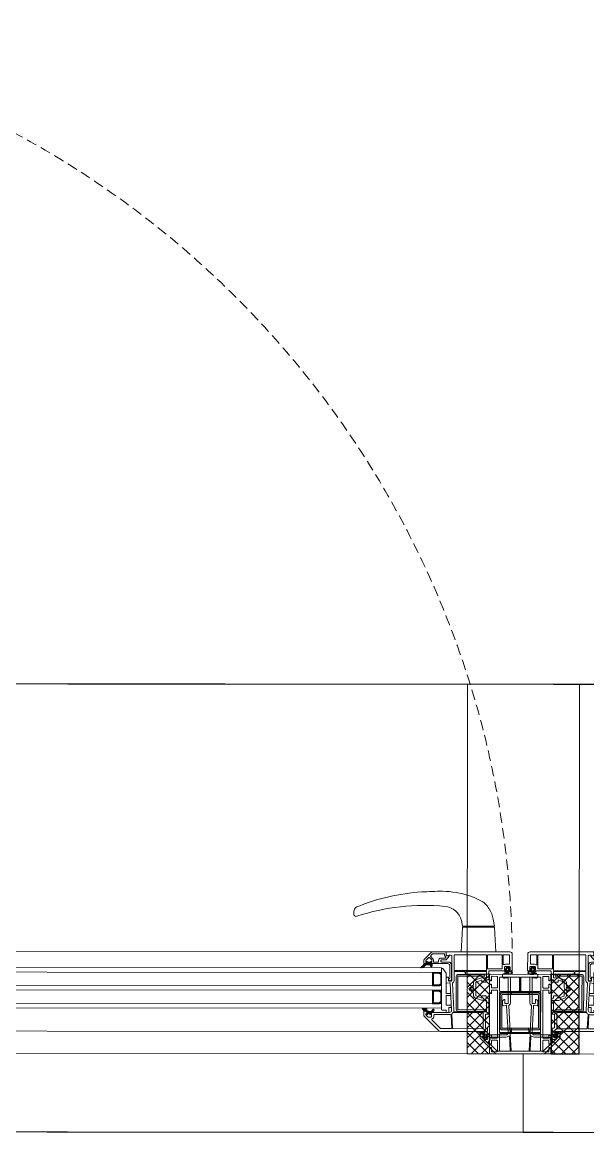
# Model space of a CAD drawing. Header units: millimetres. Extents: x 0 to 145404, y 0 to 194550.
# Drawn here: x 62158 to 62663, y 21469 to 22463 of the extents above; entities that cross this region are included whole.
import ezdxf

# ---------------------------------------------------------------- set-up
doc = ezdxf.new("R2010")
doc.units = ezdxf.units.MM
doc.linetypes.add('HIDDEN2', pattern=[0.1875, 0.125, -0.0625])
for name, color, linetype, lineweight in [('АР - детали окон', 152, 'Continuous', 0), ('АР - Наружная стена', 144, 'Continuous', 30), ('АР - Окна', 150, 'Continuous', 9), ('АР - Окна - детали окон', 152, 'Continuous', 9), ('АР - Окна - металл', 152, 'Continuous', 0), ('АР - окна - открывание', 251, 'Continuous', 5), ('АР - Окна - резинки', 30, 'Continuous', 9), ('АР - панель 400', 151, 'Continuous', 30), ('АР - стекла', 142, 'Continuous', 0), ('АР - утеплитель', 40, 'Continuous', 30), ('АР - утеплитель - штриховка', 30, 'Continuous', 0)]:
    doc.layers.add(name, color=color, linetype=linetype, lineweight=lineweight)

# ---------------------------------------------------------------- blocks, each defined once
blk = doc.blocks.new('22')
at = {"layer": 'АР - Окна - детали окон'}
h = blk.add_hatch(color=256, dxfattribs=at)
h.dxf.hatch_style = 1
edge = h.paths.add_edge_path()
edge.add_arc((-1.55, 1.13), 0.284, 74.65427, 152.3564)
edge.add_arc((-1.6, 1.19), 0.221, 160.96754, 229.99489)
edge.add_arc((-3.74, -1.96), 3.59, 34.87901, 56.06991, ccw=False)
edge.add_arc((-2.65, -0.99), 2.15, 25.27522, 30.26421, ccw=False)
edge.add_arc((-0.56, 0), 0.169, 205.27522, 256.9896)
edge.add_arc((0.59, 4.97), 5.27, 256.9896, 260.72518)
edge.add_arc((0, 1.38), 1.63, 260.72518, 279.27482)
edge.add_arc((-0.14, 2.29), 2.55, 279.27482, 285.74086)
edge.add_arc((0.49, 0.05), 0.223, 285.74086, 335.66368)
edge.add_arc((2.77, -0.99), 2.29, 139.44649, 155.66368, ccw=False)
edge.add_arc((4.94, -2.84), 5.14, 130.55351, 139.44649, ccw=False)
edge.add_arc((1.5, 1.21), 0.174, 305.32463, 426.57929)
edge.add_arc((1.42, 1.09), 0.315, 61.25292, 92.00045)
edge.add_line((1.41, 1.4), (1.32, 1.4))
edge.add_line((1.32, 1.4), (1.37, 1.99))
edge.add_arc((1.21, 1.99), 0.164, 345.44665, 359.83265, ccw=False)
edge.add_arc((1.8, 1.94), 0.433, 122.51953, 179.08043, ccw=False)
edge.add_arc((1.87, 1.9), 0.5, 90, 126.59983, ccw=False)
edge.add_line((1.87, 2.4), (2.35, 2.4))
edge.add_arc((2.28, 2.71), 0.316, 284.0951, 311.12785)
edge.add_arc((2.34, 2.75), 0.305, 297.02389, 411.24004)
edge.add_arc((1.38, -0.82), 3.98, 73.1144, 83.87885)
edge.add_line((1.8, 3.13), (-0.09, 3.13))
edge.add_arc((-0.06, 3.42), 0.287, 198.28742, 263.13462, ccw=False)
edge.add_line((-0.33, 3.33), (-0.72, 4.12))
edge.add_arc((-0.87, 4.05), 0.172, 26.01292, 63.98708)
edge.add_line((-0.8, 4.2), (-1.13, 4.41))
edge.add_arc((-1.7, 3.49), 1.08, 58.38078, 85.30319)
edge.add_arc((-1.67, 3.85), 0.715, 85.30319, 104.62943)
edge.add_arc((-1.65, 3.77), 0.803, 104.62943, 122.54574)
edge.add_arc((-2.53, 5.14), 0.829, 269.31786, 302.54574, ccw=False)
edge.add_arc((-2.53, 4.48), 0.169, 249.31857, 269.31786, ccw=False)
edge.add_arc((-2.58, 4.35), 0.0203, 68.10843, 248.10843, ccw=False)
edge.add_line((-2.58, 4.36), (-2.09, 4.55))
edge.add_arc((-4.87, 12), 7.96, 290.44024, 297.36086)
edge.add_arc((-1.07, 4.66), 0.313, 81.69608, 117.36086, ccw=False)
edge.add_line((-1.02, 4.97), (0.29, 4.98))
edge.add_arc((0.46, 5.35), 0.409, 244.88142, 275.91989)
edge.add_arc((0.25, 7.39), 2.46, 275.91989, 280.20179)
edge.add_arc((0.63, 5.26), 0.293, 280.20179, 323.36033)
edge.add_arc((0.73, 5.19), 0.168, 323.36033, 362.79128)
edge.add_arc((0.76, 5.19), 0.138, 2.79128, 51.19698)
edge.add_arc((0.39, 4.39), 1.01, 63.09729, 91.37784)
edge.add_line((0.37, 5.4), (-6.18, 5.41))
edge.add_arc((-6.21, 4.6), 0.809, 88.21971, 100.52513)
edge.add_arc((-6.34, 5.28), 0.12, 100.52513, 163.08156)
edge.add_arc((-6.38, 5.29), 0.0725, 163.08156, 244.65802)
edge.add_arc((-5.7, 6.73), 1.67, 244.65802, 248.85718)
edge.add_arc((-8.45, -0.39), 5.97, 61.63095, 68.85718, ccw=False)
edge.add_arc((-6.38, 3.32), 1.72, 24.43008, 63.57486, ccw=False)
edge.add_arc((-3.72, 4.68), 1.27, 210.45658, 271.80484)
edge.add_arc((-3.38, 2.11), 1.33, 77.02309, 102.97691, ccw=False)
edge.add_line((-3.08, 3.4), (-1.77, 2.54))
edge.add_arc((-2.07, 2.1), 0.532, 6.65476, 54.91037, ccw=False)
edge.add_line((-1.55, 2.16), (-1.48, 1.4))
edge = h.paths.add_edge_path(flags=16)
edge.add_line((0, 2.76), (-0.67, 2.76))
edge.add_arc((-0.67, 2.52), 0.235, 90, 114.12113)
edge.add_arc((-0.67, 2.64), 0.132, 135.08388, 189.6659)
edge.add_line((-0.8, 2.62), (-0.57, 1.51))
edge.add_arc((-1.31, 1.35), 0.761, -11.84747, 11.86622, ccw=False)
edge.add_line((-0.57, 1.19), (-0.62, 0.96))
edge.add_arc((-0.06, 0.83), 0.578, 167.91833, 197.22323)
edge.add_arc((2.49, 1.62), 3.24, 197.22323, 202.6633)
edge.add_arc((-0.28, 0.47), 0.244, 202.6633, 263.69741)
edge.add_arc((-0.32, 0.06), 0.164, 14.06974, 83.69741, ccw=False)
edge.add_arc((0, 0.18), 0.18, 205.49798, 334.50202)
edge.add_arc((0.32, 0.06), 0.164, 96.30259, 165.93026, ccw=False)
edge.add_arc((0.28, 0.47), 0.244, 276.30259, 337.3367)
edge.add_arc((-2.49, 1.62), 3.24, 337.3367, 342.77677)
edge.add_arc((0.06, 0.83), 0.578, 342.77677, 372.08167)
edge.add_line((0.62, 0.96), (0.57, 1.19))
edge.add_arc((1.31, 1.35), 0.761, 168.13378, 191.84747, ccw=False)
edge.add_line((0.57, 1.51), (0.8, 2.62))
edge.add_arc((0.67, 2.64), 0.132, 350.3341, 404.91612)
edge.add_arc((0.67, 2.52), 0.235, 65.87887, 90)
edge.add_line((0.67, 2.76), (0, 2.76))
edge = h.paths.add_edge_path(flags=16)
edge.add_line((-3.48, 5.03), (-4.13, 5.03))
edge.add_arc((-4.13, 16.85), 11.82, 265.96429, 270, ccw=False)
edge.add_arc((-4.85, 6.63), 1.58, 258.00839, 265.96429, ccw=False)
edge.add_arc((-5.19, 5.04), 0.0517, 78.00839, 165.90293)
edge.add_line((-5.24, 5.05), (-5.18, 5.03))
edge.add_line((-5.18, 5.03), (-5.08, 5.02))
edge.add_arc((-5.17, 4.39), 0.634, 46.43343, 82.0528, ccw=False)
edge.add_line((-4.73, 4.85), (-4.33, 4.28))
edge.add_arc((-3.67, 4.63), 0.75, 208.29761, 245.15968)
edge.add_arc((-3.36, 5.89), 2.04, 252.15473, 276.3171)
edge.add_arc((-4.28, -3.44), 7.4, 67.6982, 81.11526, ccw=False)
edge.add_arc((-1.4, 3.66), 0.264, 252.51195, 331.61168)
edge.add_arc((-1.42, 3.67), 0.288, 331.61168, 401.27441)
edge.add_line((-1.2, 3.86), (-1.41, 4.16))
edge.add_arc((-1.53, 4.08), 0.152, 34.23112, 109.96827)
edge.add_line((-1.59, 4.22), (-2.35, 4.05))
edge.add_arc((-2.65, 5.41), 1.4, 264.69319, 282.70016, ccw=False)
edge.add_arc((-2.72, 4.66), 0.645, 236.08756, 264.69319, ccw=False)
edge.add_arc((-2.93, 4.35), 0.276, 180.3567, 236.08756, ccw=False)
edge.add_arc((-3.04, 4.35), 0.164, 106.78126, 180.3567, ccw=False)
edge.add_line((-3.09, 4.51), (-2.43, 4.76))
edge.add_arc((-2.62, 5.26), 0.533, 290.70425, 307.95284)
edge.add_arc((-2.31, 4.87), 0.0421, 307.95284, 415.08969)
edge.add_arc((-2.53, 4.57), 0.415, 55.08969, 87.57207)
edge.add_line((-2.51, 4.98), (-3.48, 5.03))
at = {"layer": 'АР - Окна - детали окон', "ltscale": 0.5, "flags": 128}
for points in [[(-1.48, 1.4, 0.352657), (-1.81, 1.26, 0.310639), (-1.74, 1.02, -0.092727), (-0.8, 0.1, -0.021772), (-0.71, -0.07, 0.229556), (-0.59, -0.16, 0.016301), (-0.26, -0.23, 0.081115), (0.27, -0.23, 0.028221), (0.55, -0.17, 0.221341), (0.69, -0.04, -0.070879), (1.04, 0.5, -0.038822), (1.6, 1.06, 0.584673), (1.57, 1.37, 0.134972), (1.41, 1.4), (1.32, 1.4), (1.37, 1.99, -0.062853), (1.37, 1.95, -0.251929), (1.57, 2.31, -0.161068), (1.87, 2.4), (2.35, 2.4, 0.118503), (2.48, 2.47, 0.544177), (2.54, 2.98, 0.047003), (1.8, 3.13), (-0.09, 3.13, -0.29075), (-0.33, 3.33), (-0.72, 4.12, 0.167227), (-0.8, 4.2), (-1.13, 4.41, 0.118015), (-1.61, 4.57, 0.084527), (-1.85, 4.55, 0.078334), (-2.08, 4.45, -0.146008), (-2.53, 4.32, -0.087486), (-2.59, 4.33, -1), (-2.58, 4.36), (-2.09, 4.55, 0.030206), (-1.21, 4.93, -0.156885), (-1.02, 4.97), (0.29, 4.98, 0.136265), (0.5, 4.95, 0.018686), (0.68, 4.97, 0.190573), (0.87, 5.08, 0.173768), (0.9, 5.19, 0.214407), (0.85, 5.29, 0.124027), (0.37, 5.4), (-6.18, 5.41, 0.053744), (-6.36, 5.39, 0.279941), (-6.45, 5.31, 0.37178), (-6.41, 5.23, 0.018324), (-6.3, 5.18, -0.031541), (-5.62, 4.86, -0.172482), (-4.81, 4.03, 0.274264), (-3.68, 3.4, -0.113732), (-3.08, 3.4), (-1.77, 2.54, -0.213723), (-1.55, 2.16)], [(-3.48, 5.03), (-4.13, 5.03, -0.017611), (-4.96, 5.06, -0.034728), (-5.18, 5.09, 0.403491), (-5.24, 5.05), (-5.18, 5.03), (-5.08, 5.02, -0.156682), (-4.73, 4.85), (-4.33, 4.28, 0.162243), (-3.99, 3.95, 0.105821), (-3.14, 3.87, -0.05861), (-1.48, 3.4, 0.359528), (-1.16, 3.53, 0.313682), (-1.2, 3.86), (-1.41, 4.16, 0.343045), (-1.59, 4.22), (-2.35, 4.05, -0.078732), (-2.78, 4.02, -0.125468), (-3.08, 4.13, -0.248081), (-3.21, 4.35, -0.332537), (-3.09, 4.51), (-2.43, 4.76, 0.075404), (-2.29, 4.84, 0.504791), (-2.29, 4.91, 0.142688), (-2.51, 4.98)], [(0, 2.76), (-0.67, 2.76, 0.105639), (-0.77, 2.73, 0.242766), (-0.8, 2.62), (-0.57, 1.51, -0.103841), (-0.57, 1.19), (-0.62, 0.96, 0.128568), (-0.61, 0.66, 0.023741), (-0.5, 0.37, 0.272791), (-0.3, 0.23, -0.313514), (-0.16, 0.1, 0.630978), (0.16, 0.1, -0.313514), (0.3, 0.23, 0.272791), (0.5, 0.37, 0.023741), (0.61, 0.66, 0.128568), (0.62, 0.96), (0.57, 1.19, -0.103841), (0.57, 1.51), (0.8, 2.62, 0.242766), (0.77, 2.73, 0.105639), (0.67, 2.76)]]:
    blk.add_lwpolyline(points, format="xyb", close=True, dxfattribs=at)
blk = doc.blocks.new('пф 1')
at = {"layer": 'АР - Окна - детали окон', "linetype": 'Continuous', "ltscale": 0.5}
h = blk.add_hatch(color=252, dxfattribs=at)
h.dxf.hatch_style = 1
edge = h.paths.add_edge_path()
edge.add_line((3.92, 2.42), (3.92, 16.96))
edge.add_arc((4.42, 16.96), 0.5, 90, 179.98601, ccw=False)
edge.add_line((4.42, 17.46), (27.92, 17.46))
edge.add_line((27.92, 17.46), (27.92, 18.96))
edge.add_line((27.92, 18.96), (4.42, 18.96))
edge.add_arc((4.42, 16.96), 2, 90, 179.9965)
edge.add_line((2.42, 16.96), (2.42, 2.42))
edge.add_line((2.42, 2.42), (2.42, -12.04))
edge.add_arc((4.42, -12.04), 2, 180, 270)
edge.add_line((4.42, -14.04), (27.92, -14.04))
edge.add_line((27.92, -14.04), (27.92, -12.54))
edge.add_line((27.92, -12.54), (4.42, -12.54))
edge.add_arc((4.42, -12.04), 0.5, 180, 270, ccw=False)
edge.add_line((3.92, -12.04), (3.92, 2.42))
at = {"layer": 'АР - Окна - детали окон', "linetype": 'Continuous', "ltscale": 0.5, "flags": 128}
for points in [[(32.36, 7.48), (31.11, -16.4, 0.429634), (33.11, -18.5), (49.55, -18.5, -0.388879), (50.05, -18.96), (50.1, -19.5), (49.5, -19.5, 0.414214), (49, -20), (49, -21.7, 0.414214), (50, -22.7), (51.56, -22.7, 0.198911), (52.26, -22.41), (54, -20.67), (54, -20, 0.414214), (53.5, -19.5), (52.9, -19.5), (52.97, -18.71, -0.2447), (53.22, -18.32), (54.5, -17.5), (55.5, -17.5, -0.414214), (56, -18), (56, -21.5), (42.59, -34.91, -0.198913), (41.17, -35.5), (-6.5, -35.5, -0.414214), (-7, -35), (-7, -30.8), (-6, -29.8), (-5.5, -29.8), (-5.2, -30.1), (-5.2, -33.2, 0.414214), (-4.7, -33.7), (-0.5, -33.7, 0.414214), (0, -33.2), (0, -23.8, 0.414214), (-0.5, -23.3), (-4.7, -23.3, 0.414214), (-5.2, -23.8), (-5.2, -26.5), (-5.5, -26.8), (-6, -26.8), (-7, -25.8), (-7, -19.5), (-6, -18.5), (-5.2, -18.5), (-5.2, -21, 0.414214), (-4.7, -21.5), (-0.5, -21.5, 0.414214), (0, -21), (0, 21, 0.414214), (-0.5, 21.5), (-4.7, 21.5, 0.414214), (-5.2, 21), (-5.2, 18.5), (-6, 18.5), (-7, 19.5), (-7, 25.8), (-6, 26.8), (-5.5, 26.8), (-5.2, 26.5), (-5.2, 23.8, 0.414214), (-4.7, 23.3), (-0.5, 23.3, 0.414214), (0, 23.8), (0, 33.1, 0.414214), (-0.5, 33.7), (-4.7, 33.7, 0.414214), (-5.2, 33.2), (-5.2, 30.1), (-5.5, 29.8), (-6, 29.8), (-7, 30.8), (-7, 35, -0.414214), (-6.5, 35.5), (35.5, 35.5, -0.414214), (36, 35), (36, 33.4, -0.720761), (33.3, 32.5), (31.5, 32.5, 0.414214), (31, 32), (31, 10, 0.414214), (31.5, 9.5), (32.5, 9.5), (33.5, 9.5, 0.414214), (34, 10), (34, 13), (34.5, 13, -0.414214), (36, 11.5), (36, 8, -0.466308), (35.41, 7.51), (32.95, 7.94, 0.450467)], [(2, 32.6, -0.414214), (2.5, 33), (19.7, 33, -0.414214), (20.2, 32.6), (20.2, 20.8, -0.414214), (19.7, 20.3), (2.5, 20.3, -0.414214), (2, 20.8)], [(29, 20.8, -0.414214), (28.5, 20.3), (21.5, 20.3, -0.414214), (21, 20.8), (21, 32.6, -0.414214), (21.5, 33), (28.5, 33, -0.414214), (29, 32.5)], [(29.13, -16.03, -0.39896), (28.63, -16.5), (13.1, -16.5, -0.414214), (12.6, -16), (12.6, -14.9, 1), (11.8, -14.9), (11.8, -16, -0.414214), (11.3, -16.5), (2.5, -16.5, -0.414214), (2, -16), (2, 19, -0.414214), (2.5, 19.5), (28.5, 19.5, -0.414214), (29, 19), (29, 10, 0.253171), (30.13, 7.91, -0.267147), (30.36, 7.46)], [(2, -17.8, -0.414214), (2.5, -17.3), (28.73, -17.3, -0.429634), (29.23, -17.83), (28.46, -32.53, -0.39896), (27.96, -33), (2.5, -33, -0.414214), (2, -32.5)], [(41.11, -32.85, -0.198913), (40.76, -33), (29.77, -33, -0.429634), (29.27, -32.47), (29.92, -20.08, -0.599371), (30.71, -19.71, 0.161736), (33.11, -20.5), (46.5, -20.5, -0.414214), (47, -21), (47, -21.7, 0.283626), (48.65, -24.38, -0.511389), (48.78, -25.18)]]:
    blk.add_lwpolyline(points, format="xyb", close=True, dxfattribs=at)
at = {"layer": 'АР - Окна - детали окон', "color": 252, "linetype": 'Continuous', "ltscale": 0.5, "flags": 128}
blk.add_lwpolyline([(3.92, 2.42), (3.92, 16.96, -0.414142), (4.42, 17.46), (27.92, 17.46), (27.92, 18.96), (4.42, 18.96, 0.414196), (2.42, 16.96), (2.42, 2.42), (2.42, -12.04, 0.414214), (4.42, -14.04), (27.92, -14.04), (27.92, -12.54), (4.42, -12.54, -0.414214), (3.92, -12.04)], format="xyb", close=True, dxfattribs=at)
blk = doc.blocks.new('21')
at = {"layer": 'АР - Окна - детали окон'}
h = blk.add_hatch(color=256, dxfattribs=at)
h.dxf.hatch_style = 1
edge = h.paths.add_edge_path(flags=16)
edge.add_arc((-0.88, -3.92), 0.188, 176.92735, 231.9383)
edge.add_arc((-0.07, 0.62), 4.78, 258.75975, 269.05526)
edge.add_arc((-0.29, -5.68), 1.53, 67.60399, 84.70493, ccw=False)
edge.add_arc((-0.07, -5.03), 0.848, 42.23237, 64.77112, ccw=False)
edge.add_arc((-0.19, -4.9), 0.871, 5.58268, 30.48856, ccw=False)
edge.add_arc((-0.68, -4.86), 1.36, -4.40562, 1.69531, ccw=False)
edge.add_arc((2.81, -5.11), 2.14, 176.20084, 178.67005)
edge.add_arc((-1.52, -5.06), 2.19, -2.34609, 0.06138, ccw=False)
edge.add_arc((0.92, -5.17), 0.251, 175.54929, 232.5123)
edge.add_arc((1.13, -4.91), 0.583, 230.99446, 266.19737)
edge.add_arc((-0.37, 41.66), 47.18, 271.77593, 274.10336)
edge.add_arc((2.57, -2.99), 2.44, 280.29395, 290.50254)
edge.add_arc((2.91, -4.51), 0.933, 303.9098, 332.10243)
edge.add_arc((3, -4.76), 0.75, 346.10227, 373.75335)
edge.add_arc((2.29, -5.14), 1.54, 20.91974, 34.34736)
edge.add_arc((2.19, -5.77), 2.03, 47.62797, 65.56181)
edge.add_arc((2.45, -5.55), 1.73, 70.16436, 107.06178)
edge.add_arc((1.78, -2.33), 1.57, 265.53896, 275.96536, ccw=False)
edge.add_arc((2.27, 0.85), 4.79, 253.30955, 262.56512, ccw=False)
edge.add_line((0.9, -3.73), (-0.15, -3.73))
edge.add_line((-0.15, -3.73), (-0.47, -3.73))
edge.add_line((-0.47, -3.73), (-0.85, -3.73))
edge.add_arc((-0.85, -3.96), 0.227, 89.84283, 166.90648)
edge = h.paths.add_edge_path(flags=16)
edge.add_line((0.9, -1), (0, 0))
edge.add_line((0, 0), (-0.9, -1))
edge.add_arc((-0.65, -1.17), 0.3, 145.38188, 180)
edge.add_arc((-4.82, -2), 3.96, -12.11337, 12.11337, ccw=False)
edge.add_arc((-0.75, -2.83), 0.2, 180, 270)
edge.add_line((-0.75, -3.03), (0.75, -3.03))
edge.add_arc((0.75, -2.83), 0.2, 270, 360)
edge.add_arc((5.77, -2), 4.89, 170.21262, 189.78738, ccw=False)
edge.add_arc((0.65, -1.17), 0.3, 0, 34.61812)
edge = h.paths.add_edge_path()
edge.add_arc((-1.13, -1.18), 4.29, 253.14584, 270.21091, ccw=False)
edge.add_arc((-2.35, -5.21), 0.078, 187.21996, 251.88859, ccw=False)
edge.add_arc((-2.96, -5.44), 0.575, 22.36245, 32.10326)
edge.add_arc((-2.94, -5.63), 0.681, 46.4856, 62.43905)
edge.add_arc((-2.82, -5.43), 0.453, 65.1275, 159.52981)
edge.add_arc((-2.58, -5.45), 0.68, 164.86684, 191.04234)
edge.add_arc((-2.79, -5.41), 0.489, 200.54851, 233.19129)
edge.add_arc((-2.76, -5.37), 0.541, 232.73271, 253.08335)
edge.add_arc((-2.78, -5.37), 0.535, 255.68407, 265.88796)
edge.add_arc((-2.46, -1.87), 4.05, 264.89405, 266.30245)
edge.add_arc((-2.91, -8.96), 3.05, 84.01114, 86.48096, ccw=False)
edge.add_arc((-0.35, 14.73), 20.77, 263.80516, 268.12298)
edge.add_line((-1.03, -6.03), (2.18, -6.03))
edge.add_arc((2.37, -1.3), 4.74, 267.7004, 284.22964)
edge.add_arc((2.66, -4.2), 1.9, 297.32165, 319.35745)
edge.add_arc((2.78, -4.67), 1.53, 329.87397, 391.13598)
edge.add_arc((2.98, -4.56), 1.31, 31.35849, 46.26417)
edge.add_arc((2.1, -6.06), 3.03, 53.96947, 90.00453)
edge.add_arc((1.98, -2.52), 0.529, 186.32562, 283.54769, ccw=False)
edge.add_line((1.45, -2.58), (1.4, -2.03))
edge.add_arc((1.97, -2.05), 0.571, 105.37376, 178.71415, ccw=False)
edge.add_line((1.82, -1.5), (2.06, -1.17))
edge.add_line((2.06, -1.17), (1.2, -0.03))
edge.add_arc((0, -0.93), 1.5, 36.967, 143.033)
edge.add_line((-1.2, -0.03), (-2.06, -1.17))
edge.add_line((-2.06, -1.17), (-1.82, -1.5))
edge.add_arc((-1.97, -2.05), 0.573, 1.56849, 74.90888, ccw=False)
edge.add_line((-1.4, -2.03), (-1.46, -2.64))
edge.add_arc((-1.94, -2.53), 0.5, 302.49688, 347.45385, ccw=False)
edge.add_arc((-1.94, -2.53), 0.5, 269.27782, 302.49048, ccw=False)
edge.add_line((-1.95, -3.03), (-2.5, -3.03))
edge.add_arc((-2.48, -3.25), 0.223, 95.67569, 174.32431)
edge.add_line((-2.7, -3.23), (-2.7, -3.53))
edge.add_arc((-2.44, -3.48), 0.261, 192.23268, 257.76732)
edge.add_line((-2.5, -3.73), (-1.95, -3.73))
edge.add_arc((-1.95, -3.93), 0.2, 0, 90, ccw=False)
edge.add_line((-1.75, -3.93), (-1.76, -4.19))
edge.add_line((-1.76, -4.19), (-1.77, -4.21))
edge.add_line((-1.77, -4.21), (-1.78, -4.28))
edge.add_arc((-1.36, -4.4), 0.445, 163.73186, 188.78867)
edge.add_arc((-1.56, -4.42), 0.243, 192.46294, 229.20257)
edge.add_arc((-1.49, -4.36), 0.333, 227.52603, 240.41923)
edge.add_arc((-1.34, -4.1), 0.634, 239.85841, 246.09967)
edge.add_arc((-1.5, -4.47), 0.234, 246.1537, 262.68407)
edge.add_arc((-1.3, -2.48), 2.23, 263.98945, 271.18882)
edge.add_line((-1.25, -4.71), (-1.19, -4.71))
edge.add_arc((-0.92, -7.08), 2.39, 76.00645, 96.54002, ccw=False)
edge.add_arc((-0.75, -6.25), 1.55, 69.00839, 74.5814, ccw=False)
edge.add_arc((-0.35, -5.18), 0.396, 53.8874, 67.71147, ccw=False)
edge.add_arc((-0.35, -5.19), 0.408, 27.9155, 54.82353, ccw=False)
edge.add_arc((-0.22, -5.12), 0.262, -6.04152, 27.22545, ccw=False)
edge.add_arc((-0.36, -5.04), 0.407, 305.70747, 345.3688, ccw=False)
edge.add_arc((-0.68, -3.18), 2.27, 273.79534, 284.45223, ccw=False)
edge.add_arc((-3.02, 44.87), 50.37, 272.16713, 272.82636, ccw=False)
at = {"layer": 'АР - Окна - детали окон', "ltscale": 0.5, "flags": 128}
for points in [[(-1.11, -5.47, -0.074598), (-2.37, -5.28, -0.289905), (-2.43, -5.22, 0.042528), (-2.47, -5.13, 0.069723), (-2.62, -5.02, 0.436901), (-3.24, -5.27, 0.114711), (-3.25, -5.58, 0.143402), (-3.09, -5.8, 0.089031), (-2.92, -5.89, 0.044552), (-2.82, -5.9, 0.006145), (-2.72, -5.91, -0.010777), (-2.59, -5.92, 0.018842), (-1.03, -6.03), (2.18, -6.03, 0.072248), (3.54, -5.89, 0.096447), (4.11, -5.44, 0.27386), (4.09, -3.88, 0.06513), (3.88, -3.61, 0.158541), (2.1, -3.03, -0.451633), (1.45, -2.58), (1.4, -2.03, -0.331398), (1.82, -1.5), (2.06, -1.17), (1.2, -0.03, 0.498941), (-1.2, -0.03), (-2.06, -1.17), (-1.82, -1.5, -0.331398), (-1.4, -2.03), (-1.46, -2.64, -0.198717), (-1.67, -2.95, -0.145941), (-1.95, -3.03), (-2.5, -3.03, 0.357307), (-2.7, -3.23), (-2.7, -3.53, 0.294006), (-2.5, -3.73), (-1.95, -3.73, -0.414214), (-1.75, -3.93), (-1.76, -4.19), (-1.77, -4.21), (-1.78, -4.28, 0.109769), (-1.8, -4.47, 0.161694), (-1.72, -4.6, 0.056317), (-1.66, -4.65, 0.027239), (-1.6, -4.68, 0.072253), (-1.53, -4.7, 0.031423), (-1.25, -4.71), (-1.19, -4.71, -0.089835), (-0.34, -4.76, -0.024322), (-0.2, -4.81, -0.060392), (-0.11, -4.86, -0.117951), (0.01, -5, -0.146183), (0.04, -5.15, -0.174804), (-0.12, -5.37, -0.046533), (-0.53, -5.44, -0.002876)], [(0.9, -1), (0, 0), (-0.9, -1, 0.152209), (-0.95, -1.17, -0.106105), (-0.95, -2.83, 0.414214), (-0.75, -3.03), (0.75, -3.03, 0.414214), (0.95, -2.83, -0.085619), (0.95, -1.17, 0.152209)], [(-1.07, -3.91, 0.244749), (-1, -4.07, 0.044953), (-0.15, -4.16, -0.074756), (0.3, -4.27, -0.098662), (0.56, -4.46, -0.109102), (0.68, -4.82, -0.026627), (0.67, -4.96, 0.010774), (0.67, -5.06, -0.010505), (0.67, -5.15, 0.253796), (0.77, -5.37, 0.154821), (1.09, -5.5, 0.010156), (3.01, -5.4, 0.044573), (3.43, -5.28, 0.123638), (3.73, -4.94, 0.121239), (3.73, -4.59, 0.058656), (3.56, -4.27, 0.078411), (3.04, -3.92, 0.162401), (1.94, -3.89, -0.045525), (1.65, -3.89, -0.040407), (0.9, -3.73), (-0.15, -3.73), (-0.47, -3.73), (-0.85, -3.73, 0.349527)]]:
    blk.add_lwpolyline(points, format="xyb", close=True, dxfattribs=at)
blk = doc.blocks.new('25')
at = {"layer": 'АР - Окна - детали окон'}
h = blk.add_hatch(color=256, dxfattribs=at)
h.dxf.hatch_style = 1
edge = h.paths.add_edge_path()
edge.add_arc((-2.5, -4.49), 0.5, 359.99802, 450)
edge.add_line((-2.5, -3.99), (-2.9, -3.99))
edge.add_line((-2.9, -3.99), (-2.9, -2.99))
edge.add_line((-2.9, -2.99), (-0.45, -2.99))
edge.add_arc((-0.45, -2.49), 0.5, 270, 350)
edge.add_line((0.04, -2.58), (0.39, -0.58))
edge.add_arc((-0.1, -0.49), 0.5, 349.99999, 505)
edge.add_line((-0.51, -0.2), (-1.53, -1.66))
edge.add_arc((-2.35, -1.09), 1, 270, 325.00002, ccw=False)
edge.add_line((-2.35, -2.09), (-3.8, -2.09))
edge.add_arc((-3.97, -0.54), 1.56, 250.04414, 276.3848, ccw=False)
edge.add_arc((-2.08, 6.65), 8.99, 234.41848, 254.40002, ccw=False)
edge.add_arc((-7.23, -0.48), 0.198, 87.85588, 245.09884, ccw=False)
edge.add_line((-7.22, -0.28), (-6.39, -0.28))
edge.add_arc((-6.42, 0.22), 0.499, 273.04816, 453.04812)
edge.add_line((-6.44, 0.72), (-10.12, 0.72))
edge.add_arc((-10.02, 0.47), 0.265, 112.42071, 199.3719)
edge.add_arc((-16.22, -5.29), 8.22, 25.48881, 43.64991, ccw=False)
edge.add_arc((-8.5, -1.69), 0.3, 191.52078, 270)
edge.add_line((-8.5, -1.99), (-7.43, -1.99))
edge.add_line((-7.43, -1.99), (-5.7, -2.99))
edge.add_line((-5.7, -2.99), (-5.7, -3.99))
edge.add_line((-5.7, -3.99), (-6.1, -3.99))
edge.add_arc((-6.1, -4.49), 0.5, 90, 180)
edge.add_line((-6.6, -4.49), (-6.6, -4.69))
edge.add_arc((-6.1, -4.69), 0.5, 180, 277.98902)
edge.add_arc((-6.24, -3.7), 1.5, 277.98902, 345.81082)
edge.add_arc((-4.3, -4.19), 0.5, 14.19019, 165.81082, ccw=False)
edge.add_arc((-2.36, -3.7), 1.5, 194.19019, 262.01299)
edge.add_arc((-2.5, -4.69), 0.5, 262.01299, 360)
edge.add_line((-2, -4.69), (-2, -4.49))
at = {"layer": 'АР - Окна - детали окон', "ltscale": 0.5, "flags": 128}
blk.add_lwpolyline([(-2, -4.49, 0.414224), (-2.5, -3.99), (-2.9, -3.99), (-2.9, -2.99), (-0.45, -2.99, 0.36397), (0.04, -2.58), (0.39, -0.58, 0.802585), (-0.51, -0.2), (-1.53, -1.66, -0.244699), (-2.35, -2.09), (-3.8, -2.09, -0.115442), (-4.5, -2.01, -0.087408), (-7.32, -0.66, -0.818804), (-7.22, -0.28), (-6.39, -0.28, 1), (-6.44, 0.72), (-10.12, 0.72, 0.398713), (-10.27, 0.39, -0.079409), (-8.8, -1.75, 0.356474), (-8.5, -1.99), (-7.43, -1.99), (-5.7, -2.99), (-5.7, -3.99), (-6.1, -3.99, 0.414214), (-6.6, -4.49), (-6.6, -4.69, 0.455668), (-6.03, -5.19, 0.304881), (-4.78, -4.07, -0.778623), (-3.81, -4.07, 0.304885), (-2.57, -5.19, 0.455658), (-2, -4.69)], format="xyb", close=True, dxfattribs=at)
blk = doc.blocks.new('пф 22')
at = {"layer": 'АР - Окна - детали окон', "linetype": 'ByBlock', "ltscale": 100}
h = blk.add_hatch(color=252, dxfattribs=at)
h.dxf.hatch_style = 1
edge = h.paths.add_edge_path()
edge.add_line((0, 0), (0, -14.54))
edge.add_arc((-0.5, -14.54), 0.5, 270, 359.98601, ccw=False)
edge.add_line((-0.5, -15.04), (-24, -15.04))
edge.add_line((-24, -15.04), (-24, -16.54))
edge.add_line((-24, -16.54), (-0.5, -16.54))
edge.add_arc((-0.5, -14.54), 2, 270, 359.9965)
edge.add_line((1.5, -14.54), (1.5, 0))
edge.add_line((1.5, 0), (1.5, 14.46))
edge.add_arc((-0.5, 14.46), 2, 0, 90)
edge.add_line((-0.5, 16.46), (-24, 16.46))
edge.add_line((-24, 16.46), (-24, 14.96))
edge.add_line((-24, 14.96), (-0.5, 14.96))
edge.add_arc((-0.5, 14.46), 0.5, 0, 90, ccw=False)
edge.add_line((0, 14.46), (0, 0))
at = {"layer": 'АР - Окна - детали окон', "linetype": 'Continuous', "ltscale": 0.5, "flags": 128}
for points in [[(10, -36.59, 0.414214), (10.5, -36.09), (10.5, -34.49, 0.720761), (7.8, -33.59), (6, -33.59, -0.414214), (5.5, -33.09), (5.5, -11.09, -0.414214), (6, -10.59), (8, -10.59, -0.414214), (8.5, -11.09), (8.5, -14.09), (9, -14.09, 0.414214), (10.5, -12.59), (10.5, -9.09, 0.466308), (9.91, -8.59), (7.45, -9.03, -0.450467), (6.86, -8.56), (5.61, 15.31, -0.429634), (7.61, 17.41), (24.05, 17.41, 0.388879), (24.55, 17.87), (24.6, 18.41), (24, 18.41, -0.414214), (23.5, 18.91), (23.5, 20.61, -0.414214), (24.5, 21.61), (26.06, 21.61, -0.198911), (26.76, 21.32), (28.5, 19.59), (28.5, 18.91, -0.414214), (28, 18.41), (27.4, 18.41), (27.47, 17.62, 0.2447), (27.72, 17.23), (29, 16.41), (30, 16.41, 0.414214), (30.5, 16.91), (30.5, 20.41), (17.09, 33.83, 0.198913), (15.67, 34.41), (-26, 34.41, 0.414214), (-26.5, 33.91), (-26.5, 31.91, 0.414214), (-26, 31.41), (-25, 31.41, -0.414213), (-24.5, 30.91), (-24.5, 19.41, -0.414214), (-25, 18.91), (-27, 18.91, 0.414214), (-27.5, 18.41), (-27.5, 4.61), (-25.3, 4.61), (-25.3, 2.61), (-21.3, 2.61), (-21.3, 3.9, -0.52236), (-20.63, 4.36), (-16.23, 2.73, -0.313749), (-15.9, 2.27), (-15.9, -2.16, -0.377965), (-15.9, -4.81), (-15.9, -9.24, -0.313749), (-16.23, -9.71), (-20.63, -11.34, -0.52236), (-21.3, -10.87), (-21.3, -9.59), (-25.3, -9.59), (-25.3, -11.59), (-27.5, -11.59), (-27.5, -19.09, -0.414214), (-28, -19.59), (-42.05, -19.59, 0.38888), (-42.55, -20.04), (-42.6, -20.59), (-42, -20.59, -0.414214), (-41.5, -21.09), (-41.5, -22.59, -0.414214), (-42.5, -23.59), (-45.5, -23.59, -0.414214), (-46.5, -22.59), (-46.5, -21.09, -0.414214), (-46, -20.59), (-45.4, -20.59), (-45.45, -20.04, 0.388876), (-45.95, -19.59), (-48, -19.59, 0.414214), (-48.5, -20.09), (-48.5, -34.59, 0.414214), (-46.5, -36.59)], [(-22.5, 17.91, 0.414213), (-22, 17.41), (3.87, 17.41, 0.250492), (4.28, 17.64, -0.0853), (5.21, 18.62, 0.250492), (5.41, 19.05), (4.76, 31.44, 0.398959), (4.27, 31.91), (-22, 31.91, 0.414214), (-22.5, 31.41)], [(7.61, 19.41), (21, 19.41, 0.414214), (21.5, 19.91), (21.5, 20.61, -0.283626), (23.15, 23.3, 0.511389), (23.28, 24.1), (15.61, 31.77, 0.198913), (15.26, 31.91), (6.07, 31.91, 0.429634), (5.57, 31.39), (6.18, 19.79, 0.460737), (6.78, 19.33, -0.052185)], [(3.71, 16.3, 0.48148), (3.22, 16.91), (-25, 16.91, 0.414214), (-25.5, 16.41), (-25.5, 7.11, 0.414214), (-25, 6.61), (-20.94, 6.61), (-15.53, 4.61, -0.313749), (-13.9, 2.27), (-13.9, 0.26, 0.236068), (-13.7, -0.14), (-10.3, -2.69, -0.5), (-10.3, -4.29), (-13.7, -6.84, 0.236068), (-13.9, -7.24), (-13.9, -9.24, -0.313749), (-15.53, -11.58), (-20.94, -13.59), (-25, -13.59, 0.414214), (-25.5, -14.09), (-25.5, -18.59, 0.414214), (-25, -19.09), (-7.6, -19.09, 0.414214), (-7.1, -18.59), (-7.1, -17.29, -1), (-6.3, -17.29), (-6.3, -18.59, 0.414214), (-5.8, -19.09), (3, -19.09, 0.414214), (3.5, -18.59), (3.5, -11.09, -0.253171), (4.63, -8.99, 0.267147), (4.86, -8.55), (3.61, 15.2, -0.069223)], [(-13.9, -4.81), (-13.9, -5.74), (-10.9, -3.49), (-13.9, -1.24), (-13.9, -2.16, -0.377965)], [(-40.3, -25.65, 0.57189), (-41.04, -25.21, -0.127479), (-42.5, -25.59), (-45.5, -25.59, 0.414214), (-46, -26.09), (-46, -33.59, 0.414214), (-45.5, -34.09), (-40.8, -34.09, 0.414214), (-40.3, -33.59)], [(-28, -21.59), (-39, -21.59, 0.414214), (-39.5, -22.09), (-39.5, -33.59, 0.414214), (-39, -34.09), (-26.8, -34.09, 0.414214), (-26.3, -33.59), (-26.3, -21.84, 0.540575), (-27, -21.38, -0.103244)], [(3.5, -20.39, 0.414214), (3, -19.89), (-25, -19.89, 0.414214), (-25.5, -20.39), (-25.5, -33.59, 0.414214), (-25, -34.09), (3, -34.09, 0.414214), (3.5, -33.59)]]:
    blk.add_lwpolyline(points, format="xyb", close=True, dxfattribs=at)
at = {"layer": 'АР - Окна - детали окон', "color": 252, "linetype": 'Continuous', "ltscale": 0.5, "flags": 128}
blk.add_lwpolyline([(0, 0), (0, -14.54, -0.414142), (-0.5, -15.04), (-24, -15.04), (-24, -16.54), (-0.5, -16.54, 0.414196), (1.5, -14.54), (1.5, 0), (1.5, 14.46, 0.414214), (-0.5, 16.46), (-24, 16.46), (-24, 14.96), (-0.5, 14.96, -0.414214), (0, 14.46)], format="xyb", close=True, dxfattribs=at)
blk = doc.blocks.new('пф 44')
at = {"layer": 'АР - Окна - детали окон', "linetype": 'Continuous', "ltscale": 0.5, "flags": 128}
for points in [[(0.2, -13.2), (0.2, -2.38, 2.154457), (-1.2, -1.2), (-1.2, -14.2, 0.414213), (1.2, -16.6), (7.3, -16.6, -0.414214), (8.3, -17.6), (8.3, -17.7, -0.414214), (7.3, -18.7), (3.58, -18.7), (0.8, -22.01), (0.8, -22.2, 0.493144), (1.18, -22.49), (2.31, -22.19, -0.493146), (3.57, -23.15), (3.57, -24.7), (3.3, -25.7), (15.68, -25.7, 0.198912), (16.74, -25.26), (23.15, -18.85, 0.198912), (23.3, -18.49), (23.3, -15.7, 0.414214), (22.8, -15.2), (20.8, -15.2, 0.414214), (20.3, -15.7), (20.3, -16.2), (21.1, -16.2, -0.414214), (21.6, -16.7), (21.6, -17.79, -0.198912), (21.45, -18.14), (18.99, -20.6, -0.414215), (18.29, -20.6), (16.59, -18.91, -0.198912), (16.3, -18.2), (16.3, -16.7, -0.414214), (16.8, -16.2), (17.3, -16.2), (17.3, -15.7, 0.414214), (16.8, -15.2), (2.2, -15.2, -0.414213)], [(4.46, -20.1, 0.221695), (4.08, -20.28), (3.9, -20.49, 0.433355), (3.99, -21.22, -0.238782), (4.97, -23.15), (4.97, -23.5, 0.414214), (5.47, -24), (15.39, -24, 0.198912), (15.74, -23.85), (17.3, -22.3, 0.414212), (17.3, -21.59), (15.6, -19.9, -0.198912), (14.9, -18.2), (14.9, -17.1, 0.414214), (14.4, -16.6), (10.8, -16.6, 0.414214), (10.3, -17.1), (10.3, -18.1, -0.414214), (8.3, -20.1)]]:
    blk.add_lwpolyline(points, format="xyb", close=True, dxfattribs=at)
blk = doc.blocks.new('пф 33')
at = {"layer": 'АР - Окна - детали окон', "color": 30, "linetype": 'Continuous', "ltscale": 0.5, "flags": 128}
blk.add_lwpolyline([(-0.5, 19.71), (-4, 19.71), (-4, 21.71), (-6.5, 21.71), (-6.5, 17.21), (-8.76, 17.21), (-8.66, 15.21), (-4, 15.21), (-4, 6.71), (-8.21, 6.71), (-8.14, 5.26), (-7.68, 4.71), (-4, 4.71), (-4, -13.29), (-1, -17.44), (-0.5, -17.44, 0.414214), (0, -16.99), (0, 19.21, 0.414214)], format="xyb", close=True, dxfattribs=at)
at = {"layer": 'АР - Окна - детали окон', "color": 126, "linetype": 'Continuous', "ltscale": 0.5, "flags": 128}
for points in [[(8, 14), (2, 14), (0, 12.5), (0, 3.5), (2, 2), (8, 2)], [(7.2, 13.2), (2.27, 13.2), (0.8, 12.1), (0.8, 3.9), (2.27, 2.8), (7.2, 2.8)], [(8, -2), (2, -2), (0, -3.5), (0, -12.5), (2, -14), (8, -14)], [(7.2, -2.8), (2.27, -2.8), (0.8, -3.9), (0.8, -12.1), (2.27, -13.2), (7.2, -13.2)]]:
    blk.add_lwpolyline(points, close=True, dxfattribs=at)
blk = doc.blocks.new('Ручка')
at = {"layer": 'АР - детали окон', "ltscale": 100}
for p, q in [((-14.24, 22.99), (-15.06, 27.95)), ((-14.24, 21.99), (-14.49, 15.99)), ((14.24, 22.99), (-14.24, 22.99)), ((14.24, 21.99), (-14.24, 21.99)), ((-9.65, 22.99), (-10.5, 22.99)), ((-10.5, 22.99), (-10.5, 21.99)), ((10.5, 22.99), (9.65, 22.99)), ((10.5, 21.99), (10.5, 22.99)), ((14.24, 22.99), (13.16, 29.12)), ((14.49, 15.99), (14.24, 21.99)), ((-14.49, 15.99), (-15.49, 0)), ((15.49, 0), (14.49, 15.99))]:
    blk.add_line(p, q, dxfattribs=at)
blk.add_lwpolyline([(-15.49, 0), (15.49, 0)], dxfattribs=at)
for centre, radius, start, end in [((-39.21, -127.64), 181.42, 93.59823, 112.46032), ((-31.89, -228.67), 282.71, 90.01366, 93.79442), ((-33.27, -28.14), 82.19, 72.05439, 89.08286), ((-33.59, -23.36), 77.76, 63.10838, 70.74312), ((-106.92, 36.14), 4.2, 112.43151, 168.29295), ((-47.95, -151.15), 192.61, 84.62931, 108.31914), ((-31.51, 23.7), 16.99, 14.48872, 84.62931), ((-8.24, 27.57), 20.87, 31.43432, 61.95383), ((-101.24, 34.97), 10, 168.32843, 189.82844), ((-109.12, 33.6), 2, 189.74596, 288.32653), ((-12.62, 24.57), 26.18, 10.01224, 32.03811)]:
    blk.add_arc(centre, radius, start, end, dxfattribs=at)
blk = doc.blocks.new('23')
at = {"layer": 'АР - Окна - детали окон'}
h = blk.add_hatch(color=256, dxfattribs=at)
h.dxf.hatch_style = 1
edge = h.paths.add_edge_path()
edge.add_arc((-8.21, 4.65), 7.81, 288.60768, 322.2094)
edge.add_arc((-1.78, -0.3), 0.3, 90, 147.79182, ccw=False)
edge.add_line((-1.78, 0), (1.78, 0))
edge.add_arc((1.78, -0.3), 0.3, 20.00031, 90, ccw=False)
edge.add_line((2.06, -0.2), (2.45, -1.26))
edge.add_arc((3.08, -1.03), 0.671, 200.00031, 360.00013)
edge.add_line((3.75, -1.03), (3.75, 0.8))
edge.add_arc((3.55, 0.8), 0.2, 360, 450)
edge.add_line((3.55, 1), (2.75, 1))
edge.add_arc((2.75, 1.2), 0.2, 180.00027, 270, ccw=False)
edge.add_line((2.55, 1.2), (2.55, 1.8))
edge.add_arc((2.75, 1.8), 0.2, 90, 180.00055, ccw=False)
edge.add_line((2.75, 2), (2.85, 2))
edge.add_arc((2.85, 2.5), 0.5, 270, 450)
edge.add_line((2.85, 3), (2.75, 3))
edge.add_arc((2.75, 1.8), 1.2, 90, 172.84762)
edge.add_arc((1.05, 2.01), 0.513, 187.15236, 352.84762, ccw=False)
edge.add_arc((-0.65, 1.8), 1.2, 7.1524, 90.00002)
edge.add_line((-0.65, 3), (-0.75, 3))
edge.add_arc((-0.75, 2.5), 0.5, 89.99989, 269.99989)
edge.add_line((-0.75, 2), (-0.65, 2))
edge.add_arc((-0.65, 1.8), 0.2, -0.00055, 90, ccw=False)
edge.add_line((-0.45, 1.8), (-0.45, 1.5))
edge.add_arc((-0.95, 1.5), 0.5, -89.99999, 0.00001, ccw=False)
edge.add_line((-0.95, 1), (-3.22, 1))
edge.add_arc((-3.22, 0.7), 0.3, 90, 164.30523)
edge.add_arc((-9.23, 3.18), 6.21, 300.54296, 337.22208, ccw=False)
edge.add_arc((-5.86, -2.44), 0.35, 127.87019, 294.43385)
at = {"layer": 'АР - Окна - детали окон', "linetype": 'Continuous', "ltscale": 0.5, "flags": 128}
blk.add_lwpolyline([(-5.72, -2.76, 0.147675), (-2.04, -0.14, -0.257649), (-1.78, 0), (1.78, 0, -0.315297), (2.06, -0.2), (2.45, -1.26, 0.839098), (3.75, -1.03), (3.75, 0.8, 0.414214), (3.55, 1), (2.75, 1, -0.414212), (2.55, 1.2), (2.55, 1.8, -0.414216), (2.75, 2), (2.85, 2, 1), (2.85, 3), (2.75, 3, 0.378106), (1.56, 1.95, -0.882358), (0.54, 1.95, 0.378106), (-0.65, 3), (-0.75, 3, 1), (-0.75, 2), (-0.65, 2, -0.414216), (-0.45, 1.8), (-0.45, 1.5, -0.414214), (-0.95, 1), (-3.22, 1, 0.336077), (-3.51, 0.78, -0.161423), (-6.08, -2.16, 0.889119)], format="xyb", close=True, dxfattribs=at)
blk = doc.blocks.new('блок балконный дверной с проходом 750мм')
at = {"layer": 'АР - Окна - металл', "linetype": 'Continuous', "ltscale": 0.5}
h = blk.add_hatch(color=252, dxfattribs=at)
h.dxf.hatch_style = 1
edge = h.paths.add_edge_path()
edge.add_line((-841.79, 25.59), (-841.79, 11.05))
edge.add_arc((-842.29, 11.05), 0.5, 270, 359.98601, ccw=False)
edge.add_line((-842.29, 10.55), (-865.79, 10.55))
edge.add_line((-865.79, 10.55), (-865.79, 9.05))
edge.add_line((-865.79, 9.05), (-842.29, 9.05))
edge.add_arc((-842.29, 11.05), 2, 270, 359.9965)
edge.add_line((-840.29, 11.05), (-840.29, 25.59))
edge.add_line((-840.29, 25.59), (-840.29, 40.05))
edge.add_arc((-842.29, 40.05), 2, 0, 90)
edge.add_line((-842.29, 42.05), (-865.79, 42.05))
edge.add_line((-865.79, 42.05), (-865.79, 40.55))
edge.add_line((-865.79, 40.55), (-842.29, 40.55))
edge.add_arc((-842.29, 40.05), 0.5, 0, 90, ccw=False)
edge.add_line((-841.79, 40.05), (-841.79, 25.59))
at = {"layer": 'АР - утеплитель - штриховка'}
h = blk.add_hatch(dxfattribs=at)
h.set_pattern_fill('ANSI37', color=256, scale=2, angle=360)
h.set_pattern_definition([(45, (-2618178.73, 1661577.843), (-4.49012806, 4.49012806), []), (135, (-2618178.73, 1661577.843), (-4.49012806, -4.49012806), [])])
h.paths.add_polyline_path([(-925, 9), (-950, 9), (-950, 80), (-925, 80)])
at = {"layer": 'АР - детали окон', "color": 251}
blk.add_lwpolyline([(-950, 80), (-900, 80), (-900, 150), (-50, 150), (-50, 80), (0, 80), (0, -250), (-950, -250)], close=True, dxfattribs=at)
at = {"layer": 'АР - детали окон', "color": 252, "linetype": 'Continuous', "ltscale": 0.5, "flags": 128}
for points in [[(0, 80), (-950, 80)], [(-826.12, 60), (-123.69, 60)], [(-130.74, -11), (-819.07, -11)]]:
    blk.add_lwpolyline(points, dxfattribs=at)
at = {"layer": 'АР - детали окон', "linetype": 'Continuous', "ltscale": 0.5, "flags": 128}
for points in [[(-831.79, -11, 0.414214), (-831.29, -10.5), (-831.29, -8.9, 0.720761), (-833.99, -8), (-835.79, -8, -0.414214), (-836.29, -7.5), (-836.29, 14.5, -0.414214), (-835.79, 15), (-833.79, 15, -0.414214), (-833.29, 14.5), (-833.29, 11.5), (-832.79, 11.5, 0.414214), (-831.29, 13), (-831.29, 16.5, 0.466308), (-831.88, 16.99), (-834.34, 16.56, -0.450467), (-834.93, 17.03), (-836.18, 40.9, -0.429634), (-834.18, 43), (-817.74, 43, 0.388879), (-817.24, 43.46), (-817.19, 44), (-817.79, 44, -0.414214), (-818.29, 44.5), (-818.29, 46.2, -0.414214), (-817.29, 47.2), (-815.73, 47.2, -0.198911), (-815.03, 46.91), (-813.29, 45.17), (-813.29, 44.5, -0.414214), (-813.79, 44), (-814.39, 44), (-814.32, 43.21, 0.2447), (-814.07, 42.82), (-812.79, 42), (-811.79, 42, 0.414214), (-811.29, 42.5), (-811.29, 46), (-824.7, 59.42, 0.198913), (-826.12, 60), (-867.79, 60, 0.414214), (-868.29, 59.5), (-868.29, 57.5, 0.414214), (-867.79, 57), (-866.79, 57, -0.414213), (-866.29, 56.5), (-866.29, 45, -0.414214), (-866.79, 44.5), (-868.79, 44.5, 0.414214), (-869.29, 44), (-869.29, 30.2), (-867.09, 30.2), (-867.09, 28.2), (-863.09, 28.2), (-863.09, 29.48, -0.52236), (-862.42, 29.95), (-858.02, 28.32, -0.313749), (-857.69, 27.85), (-857.69, 23.42, -0.377965), (-857.69, 20.78), (-857.69, 16.35, -0.313749), (-858.02, 15.88), (-862.42, 14.25, -0.52236), (-863.09, 14.72), (-863.09, 16), (-867.09, 16), (-867.09, 14), (-869.29, 14), (-869.29, 6.5, -0.414214), (-869.79, 6), (-883.84, 6, 0.38888), (-884.34, 5.54), (-884.39, 5), (-883.79, 5, -0.414214), (-883.29, 4.5), (-883.29, 3, -0.414214), (-884.29, 2), (-887.29, 2, -0.414214), (-888.29, 3), (-888.29, 4.5, -0.414214), (-887.79, 5), (-887.19, 5), (-887.24, 5.54, 0.388876), (-887.74, 6), (-889.79, 6, 0.414214), (-890.29, 5.5), (-890.29, -9, 0.414214), (-888.29, -11)], [(-864.29, 43.5, 0.414213), (-863.79, 43), (-837.92, 43, 0.250492), (-837.51, 43.22, -0.0853), (-836.58, 44.21, 0.250492), (-836.38, 44.63), (-837.03, 57.03, 0.398959), (-837.52, 57.5), (-863.79, 57.5, 0.414214), (-864.29, 57)], [(-834.18, 45), (-820.79, 45, 0.414214), (-820.29, 45.5), (-820.29, 46.2, -0.283626), (-818.64, 48.88, 0.511389), (-818.51, 49.68), (-826.18, 57.35, 0.198913), (-826.53, 57.5), (-835.72, 57.5, 0.429634), (-836.22, 56.98), (-835.61, 45.38, 0.460737), (-835.01, 44.91, -0.052185)], [(-838.08, 41.89, 0.48148), (-838.57, 42.5), (-866.79, 42.5, 0.414214), (-867.29, 42), (-867.29, 32.7, 0.414214), (-866.79, 32.2), (-862.73, 32.2), (-857.32, 30.2, -0.313749), (-855.69, 27.85), (-855.69, 25.85, 0.236068), (-855.49, 25.45), (-852.09, 22.9, -0.5), (-852.09, 21.3), (-855.49, 18.75, 0.236068), (-855.69, 18.35), (-855.69, 16.35, -0.313749), (-857.32, 14), (-862.73, 12), (-866.79, 12, 0.414214), (-867.29, 11.5), (-867.29, 7, 0.414214), (-866.79, 6.5), (-849.39, 6.5, 0.414214), (-848.89, 7), (-848.89, 8.3, -1), (-848.09, 8.3), (-848.09, 7, 0.414214), (-847.59, 6.5), (-838.79, 6.5, 0.414214), (-838.29, 7), (-838.29, 14.5, -0.253171), (-837.16, 16.59, 0.267147), (-836.93, 17.04), (-838.18, 40.79, -0.069223)], [(-838.29, 5.2, 0.414214), (-838.79, 5.7), (-866.79, 5.7, 0.414214), (-867.29, 5.2), (-867.29, -8, 0.414214), (-866.79, -8.5), (-838.79, -8.5, 0.414214), (-838.29, -8)]]:
    blk.add_lwpolyline(points, format="xyb", close=True, dxfattribs=at)
at = {"layer": 'АР - Окна - металл', "linetype": 'Continuous', "ltscale": 0.5, "flags": 128}
blk.add_lwpolyline([(-841.79, 25.59), (-841.79, 11.05, -0.414142), (-842.29, 10.55), (-865.79, 10.55), (-865.79, 9.05), (-842.29, 9.05, 0.414196), (-840.29, 11.05), (-840.29, 25.59), (-840.29, 40.05, 0.414214), (-842.29, 42.05), (-865.79, 42.05), (-865.79, 40.55), (-842.29, 40.55, -0.414214), (-841.79, 40.05)], format="xyb", close=True, dxfattribs=at)
at = {"layer": 'АР - окна - открывание', "color": 252, "linetype": 'HIDDEN2', "lineweight": 0, "ltscale": 75}
blk.add_arc((-50.51, 0), 839.78, 180, 270, dxfattribs=at)
at = {"layer": 'АР - стекла'}
for points in [[(-122.62, 39.29), (-827.18, 39.29), (-827.18, 35.29), (-122.62, 35.29)], [(-122.62, 23.29), (-827.18, 23.29), (-827.18, 19.29), (-122.62, 19.29)], [(-122.62, 7.29), (-827.18, 7.29), (-827.18, 3.29), (-122.62, 3.29)]]:
    blk.add_lwpolyline(points, close=True, dxfattribs=at)
at = {"layer": 'АР - утеплитель', "color": 2}
blk.add_lwpolyline([(-950, 9), (-925, 9), (-925, 80), (-950, 80)], close=True, dxfattribs=at)
at = {"layer": 'АР - детали окон', "extrusion": (0, 0, -1), "xscale": 0.9999981892122862, "yscale": 0.9999981892122862, "zscale": -0.9999981892122862, "rotation": 180}
blk.add_blockref('пф 1', (917.64, 44.5, 0), dxfattribs=at)
at = {"layer": 'АР - детали окон', "linetype": 'ByBlock', "xscale": 0.9999981892122862, "yscale": 0.9999981892122862, "zscale": 0.9999981892122862}
for name, p in [('пф 22', (-841.79, 25.59, 0)), ('пф 33', (-827.18, 21.29, 0)), ('пф 44', (-834.75, 14.7, 0))]:
    blk.add_blockref(name, p, dxfattribs=at)
at = {"layer": 'АР - детали окон', "xscale": 0.9999981892122862, "yscale": 0.9999981892122862, "zscale": 0.9999981892122862, "rotation": 180}
blk.add_blockref('Ручка', (-860.04, -11, 0), dxfattribs=at)
at = {"layer": 'АР - Окна - резинки', "xscale": 0.9999981892122862, "yscale": 0.9999981892122862, "zscale": 0.9999981892122862, "rotation": 180}
for name, p in [('22', (-866.22, 65.41, 0)), ('22', (-866.22, 65.4, 0)), ('25', (-820.09, 40.01, 0)), ('21', (-886.14, 2.97, 0)), ('23', (-814.96, 0.53, 0))]:
    blk.add_blockref(name, p, dxfattribs=at)
blk = doc.blocks.new('*U87')
at = {"layer": 'АР - детали окон'}
h = blk.add_hatch(dxfattribs=at)
h.set_pattern_fill('ANSI37', color=30, scale=2, angle=360)
h.set_pattern_definition([(45, (5e-10, -341.333), (-4.49013, 4.49013), []), (135, (5e-10, -341.333), (-4.49013, -4.49013), [])])
h.paths.add_polyline_path([(0, 71), (20, 71), (20, 0), (0, 0)])
h = blk.add_hatch(dxfattribs=at)
h.set_pattern_fill('ANSI37', color=30, scale=2, angle=360)
h.set_pattern_definition([(135, (600, -341.333), (4.49013, 4.49013), []), (45, (600, -341.333), (4.49013, -4.49013), [])])
h.paths.add_polyline_path([(600, 71), (580, 71), (580, 0), (600, 0)])
at = {"layer": 'АР - детали окон', "color": 251}
blk.add_lwpolyline([(600, 330), (0, 330), (0, 0), (50, 0), (50, -70), (550, -70), (550, 0), (600, 0), (600, 240)], close=True, dxfattribs=at)
at = {"layer": 'АР - детали окон', "ltscale": 100}
for points in [[(474.78, 91), (125.22, 91)], [(118.17, 20), (481.83, 20)]]:
    blk.add_lwpolyline(points, dxfattribs=at)
at = {"layer": 'АР - детали окон', "color": 30}
for points in [[(0, 71), (20, 71), (20, 0), (0, 0)], [(600, 71), (580, 71), (580, 0), (600, 0)]]:
    blk.add_lwpolyline(points, close=True, dxfattribs=at)
at = {"layer": 'АР - детали окон', "color": 126, "linetype": 'Continuous', "ltscale": 0.5, "flags": 128}
for points in [[(125.11, 44.71), (119.11, 44.71), (117.11, 46.21), (117.11, 55.21), (119.11, 56.71), (125.11, 56.71)], [(124.31, 45.51), (119.37, 45.51), (117.91, 46.61), (117.91, 54.81), (119.37, 55.91), (124.31, 55.91)]]:
    blk.add_lwpolyline(points, close=True, dxfattribs=at)
at = {"layer": 'АР - детали окон', "color": 252, "linetype": 'Continuous', "ltscale": 0.5, "flags": 128}
blk.add_lwpolyline([(68.17, 0), (531.83, 0)], dxfattribs=at)
at = {"layer": 'АР - стекла'}
for points in [[(482.89, 72.71), (117.11, 72.71), (117.11, 76.71), (482.89, 76.71)], [(482.89, 56.71), (117.11, 56.71), (117.11, 60.71), (482.89, 60.71)], [(482.89, 40.71), (117.11, 40.71), (117.11, 44.71), (482.89, 44.71)]]:
    blk.add_lwpolyline(points, close=True, dxfattribs=at)
at = {"layer": 'АР - детали окон', "linetype": 'ByBlock', "xscale": -1, "rotation": 180}
for name, p in [('пф 22', (102.5, 54.41)), ('пф 44', (109.54, 65.3)), ('пф 33', (117.11, 58.71))]:
    blk.add_blockref(name, p, dxfattribs=at)
at = {"layer": 'АР - детали окон', "linetype": 'ByBlock', "rotation": 180}
for name, p in [('пф 22', (497.5, 54.41)), ('пф 44', (490.46, 65.3)), ('пф 33', (482.89, 58.71))]:
    blk.add_blockref(name, p, dxfattribs=at)
at = {"layer": 'АР - детали окон'}
blk.add_blockref('пф 1', (27, 35.5), dxfattribs=at)
at = {"layer": 'АР - детали окон', "xscale": -1}
blk.add_blockref('пф 1', (573, 35.5), dxfattribs=at)
at = {"layer": 'АР - Окна - резинки', "xscale": -1}
for name, p in [('23', (129.33, 79.47)), ('21', (58.5, 77.03)), ('25', (124.24, 39.99)), ('22', (78.42, 14.59))]:
    blk.add_blockref(name, p, dxfattribs=at)
at = {"layer": 'АР - Окна - резинки'}
for name, p in [('23', (470.67, 79.47)), ('21', (541.5, 77.03)), ('25', (475.76, 39.99)), ('22', (521.58, 14.59))]:
    blk.add_blockref(name, p, dxfattribs=at)
blk = doc.blocks.new('Квартира 1К 6300 тип 38-1')
at = {"layer": 'АР - Наружная стена'}
blk.add_lwpolyline([(0, -6550), (6500, -6550), (6500, -6150), (0, -6150)], close=True, dxfattribs=at)
at = {"layer": 'АР - Окна', "xscale": -1, "rotation": 180}
blk.add_blockref('блок балконный дверной с проходом 750мм', (5260, -6400), dxfattribs=at)
at = {"layer": 'АР - панель 400', "xscale": -1}
blk.add_blockref('*U87', (4410, -6480), dxfattribs=at)
blk = doc.blocks.new('H_Section_2')
at = {"rotation": 56.96711930257281}
blk.add_blockref('Квартира 1К 6300 тип 38-1', (1542.84, -12633.07, 0), dxfattribs=at)

msp = doc.modelspace()

# ---------------------------------------------------------------- block references
at = {"xscale": -1, "rotation": 56.92792192093123}
msp.add_blockref('H_Section_2', (57225.46, 36206.11, 0), dxfattribs=at)

doc.saveas('drawing.dxf')
